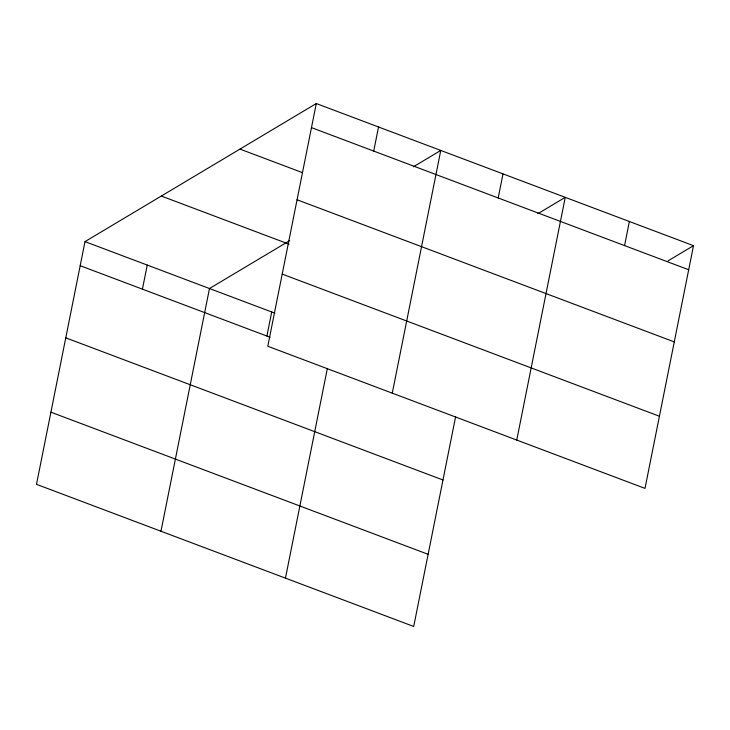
<?xml version="1.0" encoding="UTF-8"?>
<svg xmlns="http://www.w3.org/2000/svg" width="730" height="730" viewBox="0 0 730 730"><rect width="100%" height="100%" fill="white"/><g stroke="black" fill="none" stroke-linecap="round" stroke-linejoin="round"><path stroke-width="1.09" d="M316.291 103.532L267.791 346.248L645.001 488.388L693.5 245.672L316.291 103.532L84.999 241.612L36.5 484.328L413.709 626.468L455.62 416.721M142.423 289.153L147.241 265.072M160.974 531.23L209.474 288.523L289.691 240.635M266.906 336.055L271.715 311.975M285.457 578.142L327.368 368.394M373.724 151.073L378.532 126.983M392.275 393.151L440.774 150.435L413.372 166.796M498.198 197.976L503.007 173.895M516.749 440.062L565.248 197.346L537.846 213.698M624.561 245.59L629.379 221.509M668.059 260.856L693.5 245.672M311.482 127.622L688.691 269.753M239.969 149.102L302.202 172.554M297.064 199.764L674.274 341.905M161.33 196.051L288.971 244.148M282.209 274.097L659.418 416.237M84.999 241.612L274.882 313.17M80.191 265.702L270.073 337.251M65.773 337.844L442.973 479.984M50.917 412.185L428.127 554.316"/></g></svg>
